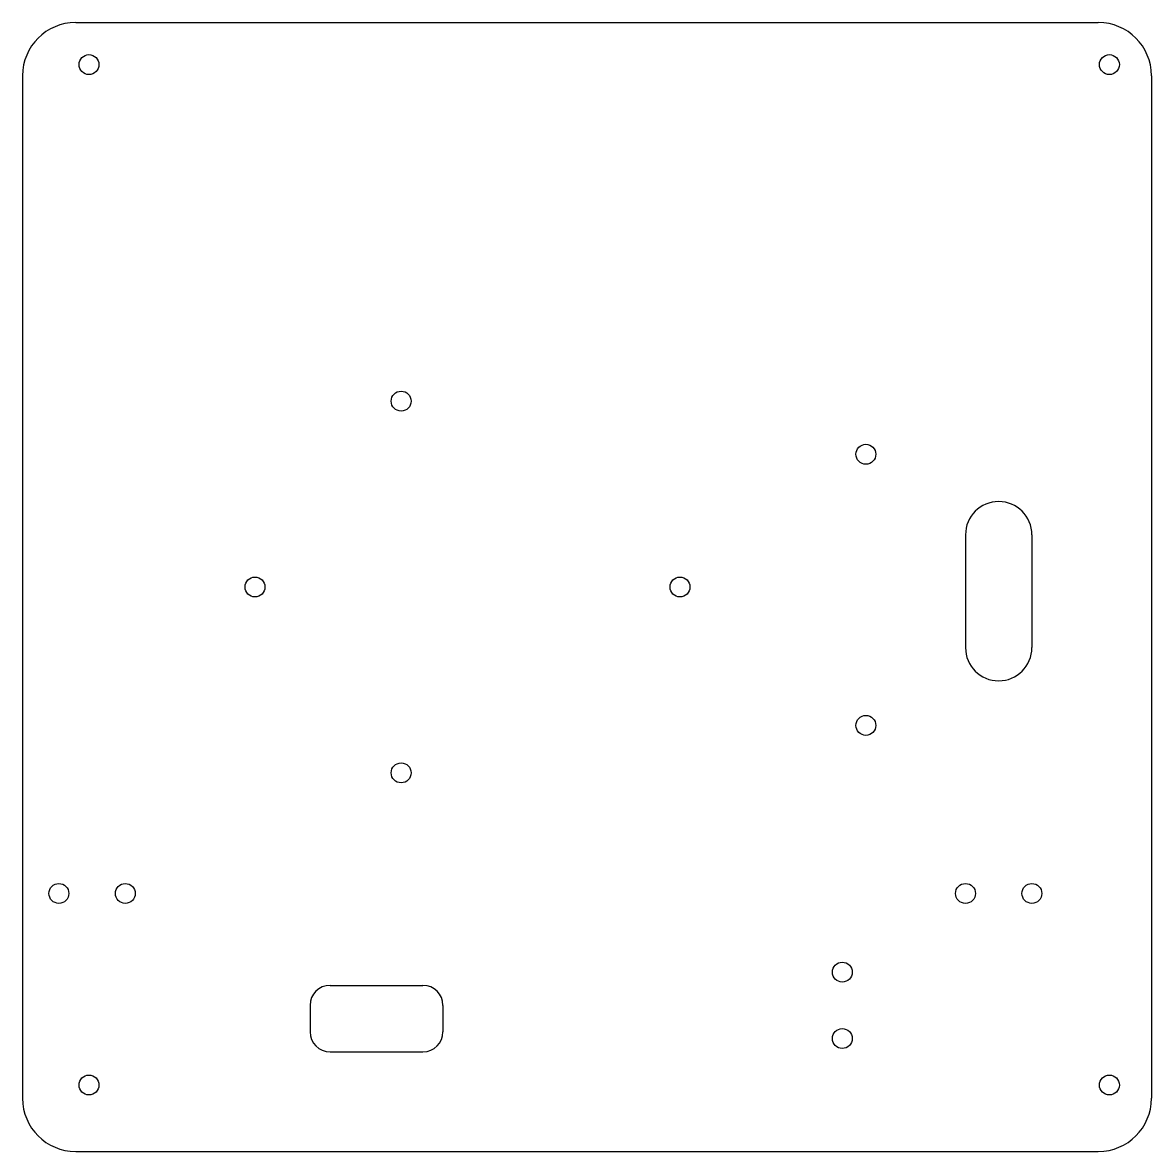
# Model space of a CAD drawing. Header units: millimetres. Extents: x -85 to 85, y -85 to 85.
import ezdxf

# ---------------------------------------------------------------- set-up
doc = ezdxf.new("R2010")
doc.units = ezdxf.units.MM

msp = doc.modelspace()

# ---------------------------------------------------------------- linework, layer by layer
at = {"color": 7, "linetype": 'Continuous', "lineweight": 25}
for p, q in [((-77, 85), (77, 85)), ((-85, 77), (-85, -77)), ((85, 77), (85, -77)), ((57, 7.87), (57, -9.13)), ((67, 7.87), (67, -9.13)), ((-38.7, -60), (-24.7, -60)), ((-41.7, -63), (-41.7, -67)), ((-21.7, -63), (-21.7, -67)), ((-38.7, -70), (-24.7, -70)), ((-77, -85), (77, -85))]:
    msp.add_line(p, q, dxfattribs=at)
for centre in [(-75, 78.67), (78.67, 78.67), (-27.99, 27.99), (42, 19.99), (-50, 0), (14, 0), (42, -20.84), (-27.99, -27.99), (-79.53, -46.15), (-69.53, -46.15), (57, -46.15), (67, -46.15), (38.45, -58), (38.45, -68), (-75, -75), (78.67, -75)]:
    msp.add_circle(centre, 1.5, dxfattribs=at)
for centre, radius, start, end in [((-77, 77), 8, 90, 180), ((77, 77), 8, 0, 90), ((62, 7.87), 5, 0, 180), ((62, -9.13), 5, 180, 0), ((-38.7, -63), 3, 90, 180), ((-24.7, -63), 3, 0, 90), ((-38.7, -67), 3, 180, 270), ((-24.7, -67), 3, 270, 0), ((-77, -77), 8, 180, 270), ((77, -77), 8, 270, 0)]:
    msp.add_arc(centre, radius, start, end, dxfattribs=at)

doc.saveas('drawing.dxf')
